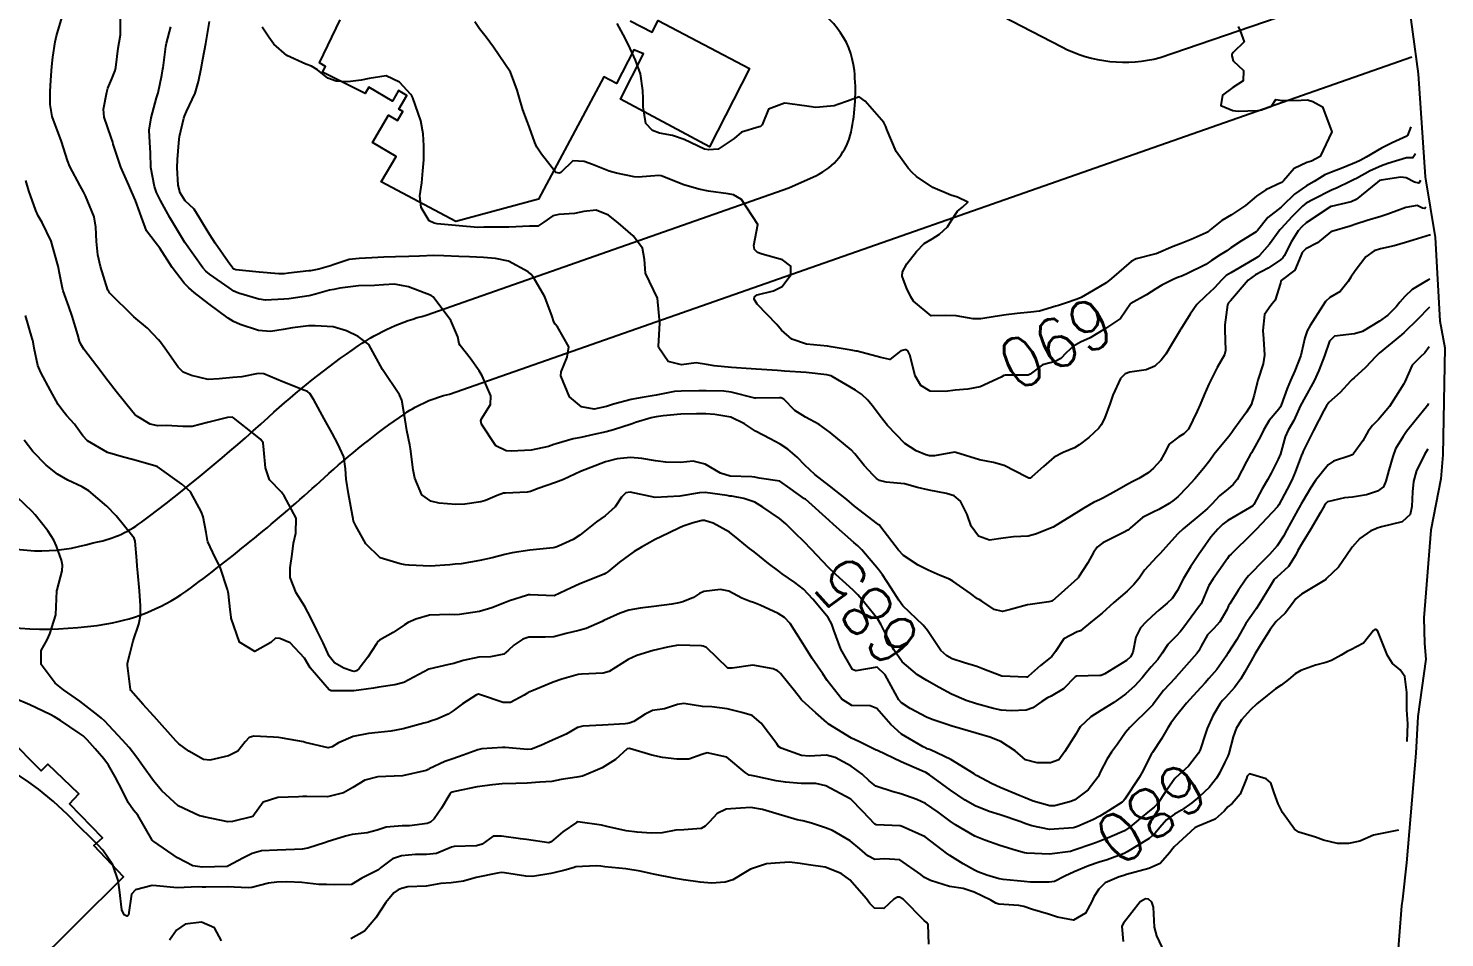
# Model space of a CAD drawing. Header units: metres. Extents: x 298520 to 308411, y 7433745 to 7450750.
# Drawn here: x 300996.3 to 301110, y 7447241.7 to 7447314.7 of the extents above; entities that cross this region are included whole.
import ezdxf
from ezdxf.enums import TextEntityAlignment as Align

# ---------------------------------------------------------------- set-up
doc = ezdxf.new("R2010")
doc.units = ezdxf.units.M
doc.header["$LTSCALE"] = 10
for name, color, linetype in [('Area', 45, 'Continuous'), ('Cotas', 45, 'Continuous'), ('Curvas de Nivel 1m', 11, 'Continuous'), ('Curvas de Nivel 5m', 15, 'Continuous'), ('Edificações', 30, 'Continuous'), ('Vias Primárias', 230, 'Continuous')]:
    doc.layers.add(name, color=color, linetype=linetype)
doc.styles.add('Style-STANDARD', font='STANDARD.shx')

msp = doc.modelspace()

# ---------------------------------------------------------------- linework, layer by layer
at = {"layer": 'Area'}
msp.add_polyline3d([(301106.97, 7447317.79, 690.65), (301107.89, 7447311.01, 690.81), (301108.45, 7447302.75, 691.87), (301109.25, 7447297.87, 694.41), (301109.61, 7447291.2, 695.76), (301110.01, 7447289.03, 695.44), (301109.86, 7447280.43, 691.73), (301109.7, 7447278.52, 692.62), (301108.91, 7447274.4, 681.72), (301108.33, 7447267.35, 688.67), (301108.39, 7447265.3, 685.78), (301108.5, 7447264.05, 685.55), (301107.85, 7447259.44, 686.54), (301107.7, 7447256.49, 680.31), (301106.94, 7447247.68, 693.59), (301106.63, 7447244.77, 681.23), (301106.54, 7447244.23, 690.25), (301106.18, 7447239.43, 678.29)], dxfattribs=at)
at = {"layer": 'Curvas de Nivel 1m', "flags": 128}
for points, elevation in [([(301108.87, 7447298.1), (301107.49, 7447297.67), (301106.86, 7447297.47), (301105.96, 7447297.21), (301104.85, 7447296.97), (301104.36, 7447296.82), (301103.68, 7447296.34), (301102.83, 7447295.22), (301102.48, 7447294.7), (301102.25, 7447294.36), (301101.62, 7447293.56), (301100.8, 7447293.08), (301100.43, 7447292.75), (301100.21, 7447292.38), (301099.2, 7447290.82), (301098.97, 7447290.4), (301098.77, 7447289.82), (301098.52, 7447288.64), (301098.45, 7447288.4), (301097.97, 7447287.17), (301097.64, 7447286.41), (301097.36, 7447285.77), (301096.89, 7447284.42), (301096.84, 7447284.28), (301096.7, 7447284.1), (301095.93, 7447283.19), (301095.46, 7447282.43), (301095.21, 7447281.9), (301094.66, 7447280.88), (301094.49, 7447280.61), (301094.39, 7447280.44), (301094.11, 7447279.91), (301093.34, 7447278.46), (301093.04, 7447278.05), (301092.62, 7447277.72), (301091.93, 7447277.16), (301091.32, 7447276.48), (301090.97, 7447276.12), (301090.6, 7447275.81), (301089.01, 7447274.51), (301088.58, 7447274.09), (301087.83, 7447273.26), (301087.17, 7447272.53), (301086.88, 7447272.22), (301086.55, 7447271.88), (301085.91, 7447271.18), (301085.47, 7447270.55), (301085.06, 7447270.02), (301084.52, 7447269.5), (301083.45, 7447268.58), (301082.5, 7447267.73), (301081.88, 7447267.21), (301081.13, 7447266.6), (301080.78, 7447266.32), (301080.49, 7447266.22), (301079.44, 7447265.67), (301078.77, 7447264.64), (301078.46, 7447264.24), (301077.56, 7447263.54), (301076.6, 7447262.66), (301076.51, 7447262.59), (301076.44, 7447262.58), (301074.44, 7447262.68), (301072.98, 7447263.24), (301072.45, 7447263.44), (301071.45, 7447263.73), (301070.46, 7447264.06), (301070.04, 7447264.31), (301069.56, 7447264.74), (301068.49, 7447266.33), (301068.13, 7447266.76), (301066.51, 7447268.31), (301066.17, 7447268.78), (301065.57, 7447269.74), (301064.86, 7447270.8), (301064.54, 7447271.23), (301063.2, 7447272.82), (301062.88, 7447273.14), (301062.57, 7447273.4), (301060.93, 7447274.85), (301060.59, 7447275.16), (301058.68, 7447276.87), (301058.61, 7447276.91), (301057.47, 7447277.74), (301056.63, 7447278.32), (301054.98, 7447278.56), (301054.63, 7447278.64), (301054.38, 7447278.67), (301052.63, 7447278.72), (301051.86, 7447278.96), (301050.64, 7447279.69), (301049.68, 7447279.94), (301048.64, 7447279.83), (301047.48, 7447279.84), (301046.64, 7447279.95), (301045.54, 7447280.14), (301044.64, 7447280.22), (301043.57, 7447280.12), (301042.64, 7447279.89), (301040.63, 7447279.09), (301039.26, 7447278.47), (301038.62, 7447278.22), (301037.23, 7447277.74), (301036.62, 7447277.5), (301036.33, 7447277.43), (301034.61, 7447277.36), (301034.43, 7447277.35), (301033.92, 7447277.17), (301033, 7447276.78), (301032.61, 7447276.66), (301031.33, 7447276.47), (301030.6, 7447276.45), (301029.28, 7447276.55), (301028.61, 7447276.71), (301027.87, 7447277.24), (301027.31, 7447278.56), (301027.19, 7447279.24), (301026.97, 7447280.93), (301026.92, 7447281.25), (301026.67, 7447282.38), (301026.54, 7447283.25), (301026.27, 7447284.83), (301026.09, 7447285.26), (301024.73, 7447287.28), (301023.62, 7447289.29), (301022.76, 7447289.94), (301021.84, 7447290.39), (301020.77, 7447290.71), (301019.31, 7447290.8), (301018.77, 7447290.79), (301017.5, 7447290.63), (301016.76, 7447290.49), (301015.72, 7447290.35), (301014.76, 7447290.42), (301013.3, 7447290.89), (301012.77, 7447291.13), (301012.34, 7447291.42), (301010.79, 7447292.57), (301009.61, 7447293.46), (301009.17, 7447293.83), (301008.81, 7447294.21), (301007.84, 7447295.48), (301006.85, 7447297.02), (301006.47, 7447297.5), (301005.77, 7447298.42), (301005.37, 7447299.51), (301005.25, 7447299.89), (301004.89, 7447300.86), (301004.61, 7447301.52), (301004.35, 7447302.08), (301003.72, 7447303.53), (301003.11, 7447305.37), (301003.07, 7447305.54), (301002.95, 7447305.9), (301002.37, 7447307.55), (301002.33, 7447308.19), (301002.58, 7447309.54), (301002.68, 7447309.86), (301003, 7447310.63), (301003.26, 7447311.29), (301003.32, 7447311.54), (301003.5, 7447313.07), (301003.58, 7447313.53), (301003.68, 7447314.16), (301003.7, 7447315.53)], 686), ([(301108.49, 7447300.32), (301108.41, 7447300.21), (301108.24, 7447300.25), (301107.81, 7447300.46), (301106.89, 7447300.3), (301105.45, 7447299.75), (301104.89, 7447299.56), (301103.79, 7447299.24), (301102.88, 7447298.94), (301102.43, 7447298.8), (301100.95, 7447298.37), (301100.9, 7447298.35), (301100.87, 7447298.33), (301099.79, 7447297.46), (301098.85, 7447296.97), (301098.58, 7447296.67), (301098.47, 7447296.4), (301097.98, 7447295.26), (301096.89, 7447294.42), (301096.86, 7447294.39), (301096.82, 7447294.22), (301096.39, 7447292.85), (301096.06, 7447292.43), (301095.54, 7447291.69), (301095.41, 7447290.43), (301095.45, 7447289.74), (301095.54, 7447288.43), (301095.44, 7447287.74), (301095.01, 7447286.44), (301094.95, 7447286.21), (301094.71, 7447285.22), (301094.46, 7447284.44), (301094.11, 7447283.86), (301093.08, 7447282.46), (301092.91, 7447282.23), (301092.67, 7447281.92), (301092.02, 7447281.12), (301091.51, 7447280.48), (301091.15, 7447279.99), (301090.64, 7447279.34), (301089.94, 7447278.5), (301089.32, 7447277.81), (301088.61, 7447277.1), (301088.3, 7447276.83), (301087.88, 7447276.53), (301087.07, 7447276.06), (301086.6, 7447275.85), (301085.74, 7447275.4), (301084.77, 7447274.56), (301084.68, 7447274.46), (301084.58, 7447274.39), (301084.22, 7447274.21), (301082.57, 7447273.38), (301082.12, 7447273.04), (301081.81, 7447272.6), (301081.37, 7447271.78), (301080.62, 7447270.61), (301080.58, 7447270.56), (301080.53, 7447270.5), (301079.22, 7447269.33), (301078.51, 7447268.71), (301078.47, 7447268.69), (301078.24, 7447268.64), (301076.73, 7447268.43), (301076.51, 7447268.39), (301075.16, 7447268.02), (301074.5, 7447267.87), (301073.84, 7447268.03), (301072.85, 7447268.7), (301072.63, 7447268.83), (301072.51, 7447268.89), (301071.93, 7447269.3), (301070.53, 7447270.31), (301070.25, 7447270.45), (301069.51, 7447270.74), (301068.54, 7447271.17), (301067.73, 7447271.58), (301066.56, 7447272.36), (301066.16, 7447272.78), (301064.75, 7447274.63), (301064.62, 7447274.8), (301064.58, 7447274.83), (301064.48, 7447274.91), (301062.61, 7447276.33), (301062, 7447276.84), (301060.62, 7447277.96), (301059.45, 7447278.86), (301058.64, 7447279.6), (301058.02, 7447280.25), (301057.26, 7447280.89), (301056.66, 7447281.29), (301055.85, 7447281.73), (301054.67, 7447282.34), (301053.78, 7447282.93), (301052.69, 7447283.45), (301051.41, 7447283.68), (301050.69, 7447283.72), (301049.94, 7447283.73), (301048.69, 7447283.69), (301047.26, 7447283.58), (301046.69, 7447283.5), (301046.3, 7447283.41), (301045.04, 7447283.04), (301044.78, 7447282.94), (301044.68, 7447282.91), (301043.28, 7447282.44), (301042.67, 7447282.29), (301041.69, 7447282.06), (301040.66, 7447281.84), (301040.04, 7447281.71), (301038.66, 7447281.33), (301038.49, 7447281.28), (301038.04, 7447281.12), (301036.65, 7447280.82), (301035.06, 7447280.74), (301034.65, 7447280.77), (301033.83, 7447281.17), (301032.68, 7447282.89), (301032.62, 7447283.18), (301032.68, 7447283.34), (301033.39, 7447284.48), (301033.42, 7447285.17), (301032.73, 7447286.78), (301032.48, 7447287.18), (301031.75, 7447288.2), (301030.96, 7447289.21), (301030.89, 7447289.35), (301030.76, 7447289.91), (301030.22, 7447291.22), (301028.8, 7447293.12), (301028.64, 7447293.23), (301026.81, 7447293.91), (301025.68, 7447294.14), (301024.81, 7447294.08), (301024.08, 7447294.02), (301022.81, 7447294), (301021.31, 7447293.82), (301020.81, 7447293.72), (301020.48, 7447293.66), (301019.34, 7447293.34), (301018.93, 7447293.22), (301018.8, 7447293.2), (301017.19, 7447292.97), (301016.8, 7447292.93), (301015.34, 7447292.85), (301014.8, 7447292.92), (301013.15, 7447293.42), (301012.8, 7447293.57), (301012.4, 7447293.83), (301010.82, 7447294.95), (301010.55, 7447295.17), (301010.31, 7447295.45), (301008.85, 7447297.47), (301007.64, 7447299.48), (301006.89, 7447300.86), (301006.68, 7447301.28), (301006.59, 7447301.49), (301006.42, 7447301.98), (301006.13, 7447303.5), (301006.1, 7447304.67), (301006.04, 7447305.5), (301005.98, 7447306.49), (301006.14, 7447307.5), (301006.59, 7447309.1), (301006.7, 7447309.49), (301007.01, 7447310.9), (301007.09, 7447311.41), (301007.11, 7447311.49), (301007.33, 7447313.2), (301007.39, 7447313.49), (301007.73, 7447314.8)], 687), ([(301108.08, 7447302.46), (301107.93, 7447302.24), (301107.58, 7447302.32), (301106.92, 7447302.68), (301106.5, 7447302.72), (301104.92, 7447302.49), (301104.79, 7447302.45), (301104.61, 7447302.32), (301102.9, 7447300.94), (301102.51, 7447300.74), (301100.89, 7447300.38), (301100.87, 7447300.37), (301098.88, 7447299.05), (301098.53, 7447298.75), (301098.24, 7447298.41), (301097.7, 7447297.57), (301097.11, 7447296.42), (301097.01, 7447296.25), (301096.84, 7447296.09), (301095.83, 7447295.43), (301094.83, 7447294.89), (301094.22, 7447294.45), (301092.81, 7447292.8), (301092.65, 7447292.63), (301092.57, 7447292.47), (301092.37, 7447290.88), (301092.36, 7447290.47), (301092.41, 7447288.82), (301092.33, 7447288.47), (301091.75, 7447287.46), (301091.25, 7447286.48), (301091.08, 7447286.12), (301090.71, 7447285.26), (301090.38, 7447284.49), (301090.13, 7447283.94), (301089.45, 7447282.51), (301089.07, 7447282.12), (301088.67, 7447281.87), (301087.89, 7447281.3), (301087.5, 7447280.53), (301087.19, 7447279.99), (301086.64, 7447279.38), (301086.19, 7447278.99), (301085.45, 7447278.55), (301084.92, 7447278.27), (301084.63, 7447278.11), (301083.64, 7447277.55), (301082.61, 7447277), (301082.34, 7447276.86), (301081.81, 7447276.6), (301081.04, 7447276.17), (301080.6, 7447275.89), (301078.58, 7447274.64), (301077.16, 7447274.07), (301076.58, 7447273.92), (301075.39, 7447273.86), (301074.57, 7447273.76), (301073.47, 7447273.59), (301072.57, 7447273.9), (301071.99, 7447274.72), (301071.68, 7447275.64), (301071.14, 7447276.72), (301070.62, 7447277.14), (301070.01, 7447277.34), (301068.62, 7447277.6), (301067.67, 7447277.81), (301066.63, 7447278.11), (301065.17, 7447278.25), (301064.63, 7447278.38), (301064.38, 7447278.55), (301064.12, 7447278.81), (301063.41, 7447279.59), (301062.65, 7447280.52), (301062.35, 7447280.83), (301060.67, 7447282.23), (301059.79, 7447282.86), (301058.69, 7447283.47), (301057.82, 7447284.01), (301056.94, 7447284.9), (301056.8, 7447284.99), (301056.7, 7447285.01), (301056.59, 7447285.01), (301054.7, 7447284.99), (301054.62, 7447285), (301052.71, 7447285.46), (301052.12, 7447285.54), (301050.71, 7447285.58), (301050.12, 7447285.57), (301048.71, 7447285.56), (301048.18, 7447285.52), (301046.71, 7447285.23), (301046.53, 7447285.2), (301045.57, 7447285.03), (301044.83, 7447284.91), (301044.7, 7447284.89), (301043.26, 7447284.5), (301042.7, 7447284.32), (301041.72, 7447284.1), (301040.7, 7447284.3), (301039.73, 7447285.1), (301039.05, 7447286.79), (301039.07, 7447287.11), (301039.56, 7447288.29), (301039.69, 7447289.1), (301038.77, 7447290.71), (301038.59, 7447290.93), (301038.47, 7447291.11), (301038.36, 7447291.54), (301037.76, 7447293.12), (301036.82, 7447294.72), (301036.64, 7447294.95), (301036.41, 7447295.14), (301034.84, 7447295.98), (301033.81, 7447296.2), (301032.84, 7447296.29), (301031.71, 7447296.33), (301030.84, 7447296.36), (301029.65, 7447296.41), (301028.84, 7447296.43), (301027.7, 7447296.38), (301026.84, 7447296.35), (301025.77, 7447296.34), (301024.84, 7447296.3), (301023.87, 7447296.25), (301022.84, 7447296.21), (301022.04, 7447296.11), (301020.83, 7447295.71), (301020.55, 7447295.61), (301019.6, 7447295.34), (301018.95, 7447295.22), (301018.82, 7447295.2), (301017.18, 7447295.01), (301016.82, 7447294.97), (301016.41, 7447294.97), (301014.82, 7447295.1), (301012.94, 7447295.3), (301012.82, 7447295.34), (301012.72, 7447295.42), (301012.32, 7447295.93), (301011.29, 7447297.44), (301010.86, 7447298.11), (301010.34, 7447298.92), (301010.04, 7447299.45), (301009.59, 7447300.17), (301008.89, 7447300.82), (301008.47, 7447301.47), (301008.31, 7447302.07), (301008.23, 7447303.48), (301008.27, 7447304.14), (301008.36, 7447305.48), (301008.42, 7447306), (301008.77, 7447307.47), (301008.82, 7447307.63), (301008.98, 7447307.99), (301009.68, 7447309.46), (301009.95, 7447310.41), (301010.16, 7447311.45), (301010.29, 7447312.19), (301010.53, 7447313.45), (301010.83, 7447315.21)], 688), ([(301107.68, 7447304.61), (301107.45, 7447304.27), (301106.95, 7447304.28), (301105.44, 7447303.81), (301104.93, 7447303.64), (301104.02, 7447303.24), (301102.92, 7447302.62), (301102.74, 7447302.53), (301102.37, 7447302.36), (301101.39, 7447301.88), (301100.91, 7447301.67), (301099.44, 7447300.93), (301098.9, 7447300.63), (301098.75, 7447300.54), (301098.6, 7447300.4), (301097.75, 7447299.54), (301096.87, 7447298.6), (301096.78, 7447298.51), (301096.71, 7447298.42), (301095.94, 7447297.35), (301095.13, 7447296.44), (301094.97, 7447296.31), (301094.84, 7447296.23), (301094.27, 7447295.88), (301092.83, 7447295.06), (301092.47, 7447294.83), (301092.11, 7447294.48), (301091.49, 7447293.81), (301090.81, 7447293.17), (301090.1, 7447292.5), (301089.57, 7447291.73), (301088.82, 7447290.52), (301088.77, 7447290.44), (301088.05, 7447289.24), (301087.61, 7447288.53), (301087.25, 7447288.03), (301086.74, 7447287.56), (301086.03, 7447287.25), (301084.73, 7447287.07), (301084.35, 7447286.95), (301083.99, 7447286.57), (301083.37, 7447285.24), (301083.16, 7447284.58), (301082.69, 7447283.36), (301082.42, 7447282.85), (301082.24, 7447282.59), (301081.45, 7447281.83), (301080.66, 7447281.23), (301080.28, 7447281), (301079.39, 7447280.63), (301078.65, 7447280.25), (301077.79, 7447279.5), (301076.85, 7447278.66), (301076.73, 7447278.56), (301076.63, 7447278.56), (301076.42, 7447278.66), (301074.64, 7447279.57), (301073.78, 7447279.82), (301072.65, 7447280.04), (301070.75, 7447280.63), (301070.65, 7447280.64), (301069.04, 7447280.36), (301068.65, 7447280.37), (301068.35, 7447280.45), (301067.58, 7447280.77), (301066.66, 7447281.35), (301065.26, 7447282.79), (301064.69, 7447283.54), (301064.16, 7447284.27), (301063.7, 7447284.82), (301063.19, 7447285.31), (301062.71, 7447285.63), (301060.84, 7447286.73), (301060.72, 7447286.79), (301060.4, 7447286.85), (301058.73, 7447287.04), (301056.99, 7447287.15), (301056.74, 7447287.18), (301056.44, 7447287.2), (301054.74, 7447287.31), (301054.32, 7447287.34), (301052.74, 7447287.44), (301051.35, 7447287.57), (301050.74, 7447287.69), (301049.91, 7447287.81), (301048.74, 7447287.67), (301047.67, 7447287.93), (301046.9, 7447289.02), (301046.89, 7447289.16), (301046.99, 7447291.02), (301046.8, 7447293.02), (301045.83, 7447295.03), (301045.75, 7447296.12), (301045.59, 7447297.03), (301044.86, 7447298.01), (301043.66, 7447299.05), (301042.88, 7447299.67), (301041.89, 7447300.08), (301040.88, 7447299.96), (301040.15, 7447299.82), (301038.88, 7447299.74), (301038.39, 7447299.61), (301037.68, 7447299.12), (301037.2, 7447298.79), (301036.87, 7447298.78), (301036.54, 7447298.8), (301034.87, 7447298.72), (301033.33, 7447298.71), (301032.87, 7447298.7), (301032.37, 7447298.69), (301030.87, 7447298.82), (301029.12, 7447298.98), (301028.87, 7447299.02), (301028.47, 7447299.23), (301027.83, 7447300.29), (301027.73, 7447301.24), (301027.87, 7447302.28), (301027.96, 7447303.24), (301028.05, 7447304.12), (301028.05, 7447305.24), (301027.99, 7447306.2), (301027.8, 7447307.24), (301027.15, 7447309.09), (301027.07, 7447309.25), (301026.99, 7447309.37), (301026.09, 7447310.35), (301025.01, 7447310.86), (301023.65, 7447310.65), (301023, 7447310.51), (301021.95, 7447310.37), (301021, 7447310.42), (301020.34, 7447310.66), (301019.5, 7447311.34), (301019.02, 7447311.64), (301018.57, 7447311.8), (301017.03, 7447312.48), (301015.99, 7447313.39), (301015.61, 7447313.95), (301015.06, 7447314.76)], 689), ([(301093.42, 7447314.82), (301093.59, 7447314.46), (301093.91, 7447313.6), (301093.04, 7447312.73), (301092.93, 7447312.57), (301092.91, 7447312.47), (301093.03, 7447312.06), (301093.85, 7447311.29), (301093.82, 7447310.46), (301093.01, 7447309.91), (301092.18, 7447309.3), (301092.05, 7447308.48), (301092.99, 7447308.08), (301093.42, 7447308.03), (301094.99, 7447308.07), (301095.31, 7447308.12), (301096.1, 7447308.43), (301096.46, 7447308.97), (301097, 7447308.88), (301098.49, 7447308.91), (301099, 7447308.92), (301099.42, 7447308.81), (301100.21, 7447308.38), (301100.96, 7447306.37), (301100.01, 7447304.38), (301099.31, 7447304.02), (301098.94, 7447303.9), (301097.92, 7447303.42), (301097.07, 7447302.42), (301096.99, 7447302.34), (301096.91, 7447302.29), (301095.64, 7447301.7), (301094.9, 7447301.19), (301094.01, 7447300.45), (301092.89, 7447299.7), (301092.12, 7447299.24), (301091.19, 7447298.49), (301091.01, 7447298.35), (301090.87, 7447298.27), (301089.65, 7447297.72), (301088.86, 7447297.41), (301088.22, 7447297.16), (301086.84, 7447296.58), (301086.82, 7447296.57), (301086.7, 7447296.54), (301085.23, 7447296.17), (301084.84, 7447295.96), (301083.25, 7447294.58), (301082.82, 7447294.25), (301081.79, 7447293.62), (301080.81, 7447293.07), (301080.49, 7447292.93), (301079.56, 7447292.62), (301078.99, 7447292.43), (301078.8, 7447292.37), (301077.47, 7447291.98), (301076.79, 7447291.88), (301075.68, 7447291.78), (301074.79, 7447291.67), (301073.93, 7447291.54), (301072.78, 7447291.35), (301072.15, 7447291.35), (301070.79, 7447291.59), (301069.91, 7447291.61), (301068.79, 7447291.59), (301067.35, 7447292.77), (301067.15, 7447293.12), (301066.81, 7447293.85), (301066.45, 7447294.78), (301066.47, 7447295.14), (301066.83, 7447295.76), (301067.59, 7447296.77), (301068.23, 7447297.39), (301068.86, 7447297.78), (301069.46, 7447298.14), (301070.08, 7447298.74), (301070.39, 7447299.22), (301070.89, 7447300), (301071.29, 7447300.33), (301071.72, 7447300.72), (301070.9, 7447301.12), (301070.35, 7447301.28), (301068.91, 7447301.9), (301067.61, 7447302.77), (301067.26, 7447303.11), (301066.93, 7447303.46), (301065.97, 7447304.79), (301065.21, 7447306.55), (301065.13, 7447306.8), (301064.97, 7447307.1), (301063.49, 7447308.82), (301063, 7447309.16), (301062.07, 7447308.83), (301061.28, 7447308.55), (301060.99, 7447308.46), (301059.52, 7447308.33), (301058.99, 7447308.39), (301057.24, 7447308.65), (301056.99, 7447308.66), (301055.71, 7447308.19), (301055.2, 7447306.92), (301055.08, 7447306.8), (301054.96, 7447306.77), (301053.55, 7447306.34), (301052.95, 7447305.82), (301051.68, 7447304.96), (301050.94, 7447304.92), (301050.57, 7447304.97), (301048.95, 7447305.76), (301048.01, 7447306.06), (301046.96, 7447306.27), (301046.4, 7447306.46), (301045.86, 7447307.03), (301045.65, 7447308.36), (301045.65, 7447309.03), (301045.63, 7447309.67), (301045.44, 7447311.03), (301045.03, 7447312.12), (301044.6, 7447313.04), (301044.21, 7447313.89), (301043.57, 7447315.05)], 691), ([(301108.79, 7447292.28), (301107.81, 7447291.27), (301106.81, 7447290.3), (301106.79, 7447290.28), (301106.77, 7447290.27), (301106.55, 7447290.08), (301104.76, 7447288.59), (301104.47, 7447288.33), (301103.64, 7447287.44), (301102.73, 7447286.61), (301102.59, 7447286.49), (301102.45, 7447286.35), (301101.62, 7447285.45), (301100.71, 7447284.64), (301100.52, 7447284.37), (301100.32, 7447284), (301099.48, 7447282.39), (301099.21, 7447281.85), (301098.66, 7447280.73), (301098.56, 7447280.49), (301098.52, 7447280.4), (301098, 7447279.05), (301097.73, 7447278.41), (301097.36, 7447277.67), (301096.7, 7447276.42), (301096.6, 7447276.27), (301094.87, 7447274.44), (301094.58, 7447274.14), (301092.87, 7447272.47), (301092.71, 7447272.32), (301092.56, 7447272.11), (301091.89, 7447271.13), (301091.41, 7447270.48), (301091.08, 7447269.94), (301090.51, 7447268.62), (301090.45, 7447268.49), (301090.33, 7447268.31), (301088.98, 7447266.51), (301088.78, 7447266.23), (301088.48, 7447265.91), (301087.79, 7447265.21), (301087.33, 7447264.53), (301086.97, 7447264.02), (301086.45, 7447263.43), (301086.04, 7447262.95), (301085.71, 7447262.55), (301085.11, 7447261.87), (301084.42, 7447261.26), (301084.02, 7447260.97), (301083.45, 7447260.57), (301082.41, 7447259.91), (301081.59, 7447259.41), (301080.75, 7447258.61), (301080.61, 7447258.39), (301080.39, 7447258.03), (301079.52, 7447256.62), (301079.04, 7447255.96), (301078.36, 7447255.71), (301077.28, 7447255.73), (301076.36, 7447255.97), (301075.52, 7447256.67), (301074.38, 7447257.44), (301073.48, 7447257.79), (301072.39, 7447258.09), (301070.46, 7447258.66), (301070.39, 7447258.68), (301070.35, 7447258.69), (301070.23, 7447258.73), (301068.85, 7447259.2), (301068.4, 7447259.39), (301067.09, 7447260.09), (301066.41, 7447260.53), (301066.19, 7447260.78), (301065.89, 7447261.32), (301065.08, 7447262.79), (301064.45, 7447263.4), (301062.72, 7447263.1), (301062.45, 7447263.2), (301061.52, 7447264.84), (301060.97, 7447266.37), (301060.81, 7447266.85), (301060.5, 7447267.37), (301059.28, 7447268.86), (301058.52, 7447269.65), (301057.84, 7447270.19), (301056.82, 7447270.9), (301056.54, 7447271.11), (301055.73, 7447271.72), (301054.56, 7447272.64), (301054.19, 7447272.93), (301053.29, 7447273.66), (301052.58, 7447274.22), (301051.27, 7447274.96), (301050.59, 7447275.18), (301050.38, 7447275.18), (301049.67, 7447274.98), (301048.86, 7447274.7), (301048.58, 7447274.58), (301047.75, 7447274.17), (301046.57, 7447273.61), (301046.18, 7447273.41), (301045.51, 7447273.03), (301044.93, 7447272.67), (301044.55, 7447272.42), (301043.76, 7447271.83), (301042.82, 7447271.06), (301042.65, 7447270.94), (301042.53, 7447270.87), (301042.18, 7447270.72), (301040.52, 7447270.05), (301039.87, 7447269.75), (301038.51, 7447269.11), (301036.58, 7447269.21), (301036.51, 7447269.2), (301036.46, 7447269.19), (301036.29, 7447269.14), (301034.93, 7447268.73), (301034.51, 7447268.57), (301033.51, 7447268.16), (301032.5, 7447267.87), (301030.91, 7447267.61), (301030.5, 7447267.59), (301030.1, 7447267.61), (301028.5, 7447267.56), (301027.41, 7447267.25), (301026.78, 7447266.97), (301026.49, 7447266.79), (301025.57, 7447266.17), (301024.47, 7447265.57), (301024.32, 7447265.42), (301024.23, 7447265.28), (301023.54, 7447264.2), (301022.84, 7447263.3), (301022.63, 7447263.11), (301022.44, 7447263.06), (301022.23, 7447263.09), (301021.63, 7447263.31), (301020.88, 7447263.75), (301020.45, 7447264.29), (301019.95, 7447265.34), (301019.44, 7447266.37), (301018.98, 7447267.35), (301018.5, 7447268.26), (301017.8, 7447269.36), (301017.32, 7447270.58), (301017.3, 7447271.36), (301017.46, 7447272.46), (301017.57, 7447273.36), (301017.77, 7447274.16), (301017.78, 7447275.36), (301016.82, 7447277.16), (301016.67, 7447277.37), (301016.61, 7447277.43), (301015.66, 7447278.42), (301015.32, 7447279.39), (301015.19, 7447280.85), (301015.13, 7447281.39), (301014.95, 7447281.68), (301014.67, 7447281.9), (301012.77, 7447283.42), (301012.68, 7447283.45), (301012.27, 7447283.43), (301010.68, 7447283.04), (301009.43, 7447282.71), (301008.68, 7447282.7), (301007.38, 7447282.78), (301006.68, 7447282.77), (301006.06, 7447282.89), (301005.05, 7447283.51), (301004.85, 7447283.68), (301004.69, 7447283.85), (301003.33, 7447285.53), (301002.71, 7447286.34), (301001.8, 7447287.55), (301000.75, 7447288.93), (301000.5, 7447289.32), (301000.4, 7447289.57), (301000.26, 7447290.06), (300999.81, 7447291.57), (300999.55, 7447292.34), (300999.09, 7447293.59), (300999.03, 7447293.81), (300998.82, 7447294.88), (300998.67, 7447295.59), (300998.64, 7447295.78), (300998.12, 7447297.6), (300997.39, 7447299.09), (300997.08, 7447299.61), (300996.88, 7447300.06), (300996.32, 7447301.62), (300996.08, 7447302.45)], 684), ([(301108.76, 7447289.1), (301108.42, 7447288.62), (301108.03, 7447288.29), (301107.41, 7447287.63), (301106.8, 7447286.3), (301106.78, 7447286.24), (301106.72, 7447286.13), (301105.58, 7447284.32), (301104.69, 7447283.28), (301104.22, 7447282.8), (301103.88, 7447282.34), (301103.44, 7447281.57), (301102.66, 7447280.5), (301102.57, 7447280.43), (301102.39, 7447280.35), (301101.08, 7447279.93), (301100.65, 7447279.64), (301099.64, 7447278.38), (301099.24, 7447277.77), (301098.61, 7447276.73), (301098.49, 7447276.51), (301098.43, 7447276.4), (301098.23, 7447276.03), (301097.35, 7447274.41), (301097.07, 7447273.92), (301096.57, 7447273.14), (301095.94, 7447272.43), (301095.24, 7447271.75), (301094.54, 7447271.03), (301094.26, 7447270.73), (301094.04, 7447270.45), (301093.44, 7447269.55), (301092.75, 7447268.47), (301092.66, 7447268.32), (301092.51, 7447268), (301091.95, 7447267.03), (301091.44, 7447266.48), (301090.98, 7447265.99), (301090.47, 7447265.09), (301090.26, 7447264.7), (301090.12, 7447264.5), (301088.44, 7447262.62), (301088.4, 7447262.56), (301088.36, 7447262.52), (301087.44, 7447261.52), (301086.68, 7447260.54), (301086.57, 7447260.38), (301086.41, 7447260.22), (301084.73, 7447258.56), (301084.39, 7447258.15), (301083.74, 7447257.22), (301083.26, 7447256.58), (301082.92, 7447256.03), (301082.35, 7447254.96), (301082.24, 7447254.7), (301082.19, 7447254.59), (301081.38, 7447253.55), (301080.32, 7447252.75), (301079.98, 7447252.62), (301078.68, 7447252.27), (301078.32, 7447252.27), (301076.98, 7447252.65), (301076.33, 7447252.9), (301075.93, 7447253.06), (301074.33, 7447253.73), (301073.67, 7447254.02), (301072.41, 7447254.71), (301072.34, 7447254.75), (301072.23, 7447254.83), (301070.36, 7447255.99), (301068.73, 7447256.75), (301068.47, 7447256.85), (301068.37, 7447256.89), (301068.14, 7447257), (301066.39, 7447258.02), (301065.55, 7447258.79), (301064.41, 7447260.09), (301063.88, 7447260.28), (301062.41, 7447260.33), (301061.61, 7447260.84), (301060.44, 7447262.33), (301060.07, 7447262.85), (301059.22, 7447264.1), (301058.73, 7447264.87), (301058.47, 7447265.3), (301057.46, 7447266.89), (301056.99, 7447267.39), (301056.5, 7447267.69), (301055.06, 7447268.36), (301054.51, 7447268.58), (301054.25, 7447268.66), (301053.58, 7447268.93), (301052.89, 7447269.32), (301052.52, 7447269.5), (301051.86, 7447269.62), (301050.52, 7447269.47), (301050.18, 7447269.31), (301049.69, 7447268.98), (301048.84, 7447268.65), (301048.51, 7447268.56), (301047.95, 7447268.44), (301046.51, 7447268.26), (301045.4, 7447268.14), (301044.5, 7447267.98), (301043.8, 7447267.74), (301042.49, 7447267.13), (301042.36, 7447267.06), (301041.07, 7447266.5), (301040.48, 7447266.35), (301039.48, 7447266.1), (301038.47, 7447265.84), (301037.79, 7447265.8), (301036.47, 7447265.8), (301035.99, 7447265.63), (301035.28, 7447265.15), (301034.85, 7447264.77), (301034.46, 7447264.44), (301033.4, 7447264.22), (301032.45, 7447264.2), (301031.19, 7447263.94), (301030.45, 7447263.7), (301030.05, 7447263.61), (301028.44, 7447263.23), (301026.43, 7447262.16), (301025.72, 7447261.97), (301024.43, 7447261.8), (301024.01, 7447261.7), (301022.42, 7447261.5), (301020.6, 7447261.5), (301020.43, 7447261.57), (301018.92, 7447263.35), (301018.45, 7447264.11), (301017.3, 7447265.36), (301016.47, 7447265.69), (301016.12, 7447265.72), (301015.77, 7447265.38), (301014.46, 7447264.65), (301013.23, 7447265.41), (301012.57, 7447267.34), (301012.56, 7447267.42), (301012.5, 7447268.02), (301012.36, 7447269.27), (301012.34, 7447269.42), (301012.29, 7447269.64), (301011.69, 7447271.43), (301011.3, 7447272.19), (301010.69, 7447273.45), (301010.67, 7447273.55), (301010.57, 7447274.21), (301010.33, 7447275.45), (301010.2, 7447275.84), (301009.31, 7447277.46), (301008.62, 7447278.09), (301006.63, 7447279.49), (301004.64, 7447280.06), (301003.93, 7447280.24), (301002.65, 7447280.63), (301001.05, 7447281.56), (301000.67, 7447281.96), (300999.99, 7447282.89), (300999.39, 7447283.58), (300999.06, 7447283.96), (300998.69, 7447284.49), (300998.06, 7447285.6), (300997.28, 7447287.04), (300997.05, 7447287.61), (300996.75, 7447289.01), (300996.67, 7447289.52), (300996.64, 7447289.61), (300996.6, 7447289.77), (300996.05, 7447291.62)], 683), ([(301108.7, 7447284.57), (301108.61, 7447284.37), (301108.55, 7447284.28), (301107.71, 7447283.27), (301106.95, 7447282.3), (301106.84, 7447282.14), (301106.68, 7447281.9), (301106.06, 7447280.91), (301105.84, 7447280.31), (301105.52, 7447279.2), (301105.29, 7447278.32), (301105.09, 7447277.86), (301104.62, 7447277.51), (301103.73, 7447277.23), (301102.61, 7447277.05), (301101.98, 7447276.99), (301100.61, 7447276.66), (301100.46, 7447276.52), (301100.37, 7447276.37), (301100.04, 7447275.82), (301099.22, 7447274.39), (301098.57, 7447273.35), (301098.22, 7447272.75), (301098.05, 7447272.41), (301097.48, 7447271.48), (301096.54, 7447270.63), (301096.42, 7447270.54), (301096.33, 7447270.42), (301096.01, 7447269.91), (301095.12, 7447268.44), (301094.88, 7447268.07), (301094.5, 7447267.54), (301094.05, 7447266.9), (301093.8, 7447266.46), (301093.32, 7447265.62), (301092.57, 7447264.47), (301092.53, 7447264.4), (301092.46, 7447264.29), (301091.71, 7447263.22), (301091.08, 7447262.48), (301090.77, 7447262.15), (301090.43, 7447261.77), (301089.82, 7447261.1), (301089.28, 7447260.51), (301088.4, 7447259.4), (301088.03, 7447258.89), (301087.78, 7447258.53), (301087.28, 7447257.64), (301086.55, 7447256.54), (301086.48, 7447256.43), (301086.37, 7447256.25), (301085.79, 7447255.11), (301085.48, 7447254.55), (301084.33, 7447252.8), (301084.22, 7447252.67), (301084.11, 7447252.57), (301083.03, 7447251.86), (301082.31, 7447251.43), (301081.76, 7447251.14), (301080.54, 7447250.61), (301080.36, 7447250.54), (301080.29, 7447250.52), (301080.18, 7447250.5), (301078.29, 7447250.37), (301076.87, 7447250.65), (301076.3, 7447250.86), (301075.99, 7447250.98), (301074.31, 7447251.54), (301073.44, 7447251.82), (301072.32, 7447252.26), (301071.5, 7447252.72), (301070.33, 7447253.52), (301069.63, 7447254.04), (301068.65, 7447254.76), (301068.35, 7447254.93), (301068.04, 7447255.07), (301066.36, 7447255.79), (301064.47, 7447256.7), (301064.37, 7447256.74), (301064.26, 7447256.8), (301062.98, 7447257.42), (301062.38, 7447257.71), (301060.52, 7447258.85), (301060.39, 7447258.95), (301059.53, 7447259.73), (301058.41, 7447260.71), (301058.34, 7447260.8), (301058.29, 7447260.87), (301057.8, 7447261.5), (301056.68, 7447262.9), (301056.56, 7447263.01), (301056.44, 7447263.09), (301056.08, 7447263.27), (301054.45, 7447263.56), (301052.81, 7447263.31), (301052.45, 7447263.32), (301050.74, 7447264.97), (301050.46, 7447265.09), (301050.34, 7447265.1), (301048.47, 7447265.15), (301048.32, 7447265.13), (301047.6, 7447265), (301046.46, 7447264.74), (301045.15, 7447264.34), (301044.45, 7447264.02), (301042.92, 7447263.06), (301042.44, 7447262.91), (301040.7, 7447262.83), (301040.44, 7447262.8), (301039.12, 7447262.42), (301038.43, 7447262.18), (301036.82, 7447261.52), (301036.42, 7447261.35), (301036.3, 7447261.27), (301036.09, 7447261.14), (301035.01, 7447260.56), (301034.41, 7447260.56), (301032.6, 7447261.18), (301032.42, 7447261.22), (301032.27, 7447261.18), (301031.15, 7447260.46), (301030.4, 7447259.89), (301030, 7447259.62), (301029.09, 7447259.22), (301028.57, 7447259.05), (301028.39, 7447258.99), (301028.05, 7447258.9), (301026.38, 7447258.45), (301025.38, 7447258.27), (301024.38, 7447258.14), (301023.6, 7447258.07), (301022.38, 7447257.84), (301021.2, 7447257.32), (301020.68, 7447257.01), (301020.37, 7447256.92), (301018.52, 7447257.35), (301018.37, 7447257.39), (301016.7, 7447257.7), (301016.38, 7447257.76), (301015.98, 7447257.78), (301014.38, 7447257.85), (301014.03, 7447257.75), (301013.7, 7447257.41), (301013.11, 7447256.66), (301012.36, 7447256.27), (301010.85, 7447255.93), (301010.36, 7447255.98), (301009.18, 7447256.65), (301008.37, 7447257.25), (301008.13, 7447257.47), (301006.39, 7447259.44), (301006.37, 7447259.46), (301006.35, 7447259.49), (301005.52, 7447260.39), (301004.53, 7447261.52), (301004.5, 7447261.59), (301004.43, 7447262.02), (301004.25, 7447263.52), (301004.26, 7447263.71), (301004.45, 7447264.54), (301004.71, 7447265.52), (301005.15, 7447266.85), (301005.28, 7447267.51), (301005.3, 7447268.31), (301005.22, 7447269.51), (301005.07, 7447270.98), (301005.02, 7447271.51), (301005, 7447271.97), (301004.87, 7447273.52), (301004.79, 7447273.74), (301004.57, 7447274.03), (301003.34, 7447275.53), (301002.59, 7447276.32), (301001.14, 7447277.55), (301000.62, 7447277.86), (300999.45, 7447278.41), (300998.63, 7447278.88), (300997.71, 7447279.6), (300996.65, 7447280.71), (300995.95, 7447281.62)], 682), ([(301108.66, 7447280.9), (301108.43, 7447280.51), (301108.3, 7447280.28), (301107.75, 7447279.18), (301107.5, 7447278.29), (301107.44, 7447277.47), (301107.38, 7447276.29), (301107.24, 7447275.65), (301106.59, 7447275.07), (301104.93, 7447274.67), (301104.59, 7447274.54), (301104.43, 7447274.48), (301104.08, 7447274.34), (301103.21, 7447273.71), (301102.57, 7447273.02), (301102.12, 7447272.35), (301101.48, 7447271.43), (301100.53, 7447270.5), (301100.47, 7447270.43), (301100.39, 7447270.37), (301098.52, 7447269.26), (301098.06, 7447268.87), (301097.7, 7447268.41), (301097.2, 7447267.72), (301096.49, 7447267.06), (301096.2, 7447266.71), (301096.01, 7447266.43), (301095.22, 7447265.19), (301094.78, 7447264.45), (301094.46, 7447263.9), (301093.94, 7447262.96), (301093.65, 7447262.46), (301093.14, 7447261.76), (301092.42, 7447260.97), (301092.18, 7447260.71), (301091.99, 7447260.47), (301091.39, 7447259.49), (301090.94, 7447258.48), (301090.8, 7447258.07), (301090.38, 7447256.77), (301090.25, 7447256.49), (301089.43, 7447255.44), (301088.39, 7447254.52), (301088.34, 7447254.47), (301087.55, 7447253.31), (301087.02, 7447252.53), (301086.68, 7447252.17), (301086.31, 7447251.86), (301085.58, 7447251.27), (301084.73, 7447250.56), (301084.29, 7447250.27), (301083.12, 7447249.74), (301082.28, 7447249.41), (301081.69, 7447249.18), (301080.27, 7447248.7), (301079.97, 7447248.61), (301078.27, 7447248.39), (301076.47, 7447248.46), (301076.27, 7447248.49), (301075.61, 7447248.67), (301074.28, 7447249.09), (301073.08, 7447249.5), (301072.29, 7447249.84), (301070.74, 7447250.73), (301070.31, 7447251.03), (301069.34, 7447251.77), (301068.32, 7447252.44), (301067.62, 7447252.77), (301066.33, 7447253.23), (301065.72, 7447253.39), (301064.33, 7447253.85), (301063.79, 7447254.27), (301063.23, 7447254.82), (301062.35, 7447255.45), (301061.07, 7447256.14), (301060.37, 7447256.32), (301058.97, 7447256.26), (301058.36, 7447256.31), (301056.74, 7447256.89), (301056.52, 7447257.04), (301056.38, 7447257.23), (301055.12, 7447258.91), (301054.4, 7447259.52), (301053.57, 7447259.77), (301052.41, 7447260.06), (301051.18, 7447260.2), (301050.41, 7447260.23), (301048.93, 7447260.47), (301048.41, 7447260.41), (301047.37, 7447260.05), (301046.41, 7447259.91), (301045.81, 7447259.62), (301044.91, 7447259.03), (301044.54, 7447258.89), (301044.39, 7447258.87), (301044.21, 7447258.86), (301042.39, 7447258.75), (301040.81, 7447258.67), (301040.39, 7447258.54), (301039.46, 7447258.03), (301038.38, 7447257.53), (301037.45, 7447257.12), (301036.68, 7447256.82), (301036.37, 7447256.78), (301034.58, 7447256.94), (301034.37, 7447256.95), (301032.7, 7447256.84), (301032.37, 7447256.77), (301031.21, 7447256.34), (301030.36, 7447256.05), (301029.74, 7447255.83), (301028.47, 7447255.23), (301028.38, 7447255.19), (301028.34, 7447255.16), (301028.22, 7447255.11), (301026.34, 7447254.68), (301024.99, 7447254.62), (301024.34, 7447254.59), (301023.3, 7447254.33), (301022.33, 7447253.75), (301021.59, 7447253.31), (301020.32, 7447252.99), (301018.66, 7447253.01), (301018.32, 7447253.02), (301017.97, 7447253), (301016.32, 7447252.94), (301015.14, 7447252.56), (301014.3, 7447251.4), (301012.69, 7447251.02), (301012.3, 7447250.99), (301010.37, 7447251.38), (301010.3, 7447251.4), (301010.04, 7447251.45), (301008.31, 7447252.27), (301007, 7447253.48), (301006.33, 7447254.27), (301005.45, 7447255.5), (301005, 7447256.15), (301004.37, 7447256.94), (301003.85, 7447257.53), (301002.39, 7447259.08), (301002.15, 7447259.3), (301001.87, 7447259.55), (301000.41, 7447260.67), (300999.1, 7447261.58), (300998.43, 7447262.12), (300997.32, 7447263.6), (300997.32, 7447264.74), (300997.79, 7447265.6), (300998.01, 7447266.06), (300998.49, 7447267.59), (300998.58, 7447269.52), (300998.59, 7447269.59), (300999, 7447271.13), (300999.03, 7447271.59), (300998.94, 7447271.98), (300998.56, 7447273.11), (300998.33, 7447273.59), (300997.84, 7447274.33), (300996.84, 7447275.61), (300996.59, 7447275.88), (300994.77, 7447277.64)], 681), ([(301106.29, 7447250.3), (301104.29, 7447249.92), (301103.2, 7447249.42), (301102.28, 7447249.25), (301101.4, 7447249.24), (301100.28, 7447249.5), (301099.65, 7447249.74), (301098.29, 7447250.14), (301097.94, 7447250.4), (301097, 7447251.73), (301096.64, 7447252.42), (301096.33, 7447253.32), (301096.04, 7447254.12), (301095.68, 7447254.43), (301094.35, 7447254.83), (301094.16, 7447254.64), (301094.09, 7447254.45), (301093.6, 7447253.19), (301092.95, 7447252.46), (301092.6, 7447252.18), (301092.31, 7447251.84), (301091.59, 7447251.19), (301090.3, 7447250.66), (301090.17, 7447250.62), (301089.96, 7447250.49), (301088.28, 7447248.97), (301088.07, 7447248.72), (301087.93, 7447248.52), (301087.16, 7447247.63), (301086.26, 7447247.24), (301084.45, 7447246.76), (301084.25, 7447246.67), (301084.17, 7447246.65), (301083.87, 7447246.57), (301082.75, 7447246.08), (301082.24, 7447245.58), (301081.85, 7447244.97), (301081.67, 7447244.6), (301081.17, 7447243.65), (301080.21, 7447243.09), (301078.92, 7447243.34), (301078.21, 7447243.57), (301076.92, 7447243.95), (301076.22, 7447244.18), (301075.81, 7447244.26), (301074.22, 7447244.37), (301073.98, 7447244.44), (301073.56, 7447244.69), (301072.23, 7447245.34), (301071.34, 7447245.62), (301070.24, 7447245.8), (301068.72, 7447246.27), (301068.25, 7447246.52), (301067.94, 7447246.76), (301066.26, 7447247.93), (301065.04, 7447248.01), (301064.26, 7447247.95), (301063.7, 7447248.24), (301063.06, 7447248.82), (301062.28, 7447249.46), (301060.86, 7447250.28), (301060.3, 7447250.51), (301059.16, 7447250.87), (301058.48, 7447251.05), (301058.31, 7447251.09), (301058.03, 7447251.15), (301056.31, 7447251.65), (301055.24, 7447251.98), (301054.31, 7447252.12), (301053.46, 7447252.08), (301052.31, 7447251.99), (301051.6, 7447251.66), (301050.96, 7447250.96), (301050.64, 7447250.63), (301050.3, 7447250.45), (301048.93, 7447250.35), (301048.29, 7447250.3), (301047.18, 7447250.11), (301046.29, 7447250.06), (301045.18, 7447250.14), (301044.29, 7447250.27), (301042.74, 7447250.62), (301042.3, 7447250.71), (301040.42, 7447250.97), (301040.3, 7447250.94), (301039.21, 7447250.18), (301038.28, 7447249.37), (301038.09, 7447249.3), (301036.28, 7447249.57), (301035.81, 7447249.62), (301034.28, 7447249.83), (301033.62, 7447249.83), (301032.72, 7447249.18), (301032.27, 7447249.05), (301030.48, 7447249), (301030.27, 7447248.94), (301029.06, 7447248.43), (301028.26, 7447248.36), (301027.38, 7447248.36), (301026.26, 7447248.26), (301025.53, 7447248), (301024.57, 7447247.28), (301024.4, 7447247.13), (301024.25, 7447247.06), (301023.07, 7447246.47), (301022.24, 7447245.95), (301020.84, 7447245.92), (301020.24, 7447245.96), (301019.61, 7447245.96), (301018.24, 7447246.1), (301017.05, 7447246.17), (301016.24, 7447246.15), (301015.58, 7447246.05), (301014.24, 7447245.71), (301013.95, 7447245.69), (301012.24, 7447245.77), (301010.53, 7447245.74), (301010.24, 7447245.75), (301009.93, 7447245.76), (301008.24, 7447245.69), (301006.59, 7447245.85), (301006.24, 7447245.87), (301004.9, 7447245.51), (301004.58, 7447245.17), (301004.32, 7447243.52), (301004.27, 7447243.45), (301004.2, 7447243.42), (301003.97, 7447243.52), (301003.8, 7447243.93), (301003.61, 7447245.53), (301003.5, 7447246.27), (301003.07, 7447247.53), (301002.26, 7447248.7), (301001.86, 7447249.14), (301001.43, 7447249.55), (301000.29, 7447250.68), (300999.44, 7447251.58), (300998.31, 7447252.62), (300997.11, 7447253.6), (300996.33, 7447254.17), (300994.77, 7447255.21)], 679), ([(301068.59, 7447241.16), (301068.55, 7447242.75), (301068.37, 7447242.92), (301068.21, 7447243.05), (301066.53, 7447244.78), (301066.23, 7447244.93), (301066.08, 7447244.93), (301065.77, 7447244.78), (301064.98, 7447244.02), (301064.22, 7447244.06), (301063.85, 7447244.43), (301063.58, 7447244.81), (301062.25, 7447246.32), (301061.56, 7447246.84), (301060.26, 7447247.34), (301058.93, 7447247.54), (301058.26, 7447247.64), (301057.41, 7447247.74), (301056.26, 7447247.67), (301055.56, 7447247.61), (301054.26, 7447247.19), (301053.87, 7447246.93), (301052.86, 7447246.32), (301052.24, 7447246.15), (301051.15, 7447246.05), (301050.24, 7447246.13), (301048.9, 7447246.33), (301048.24, 7447246.43), (301046.49, 7447246.78), (301046.25, 7447246.83), (301045.4, 7447247.03), (301044.25, 7447247.22), (301042.57, 7447247.38), (301042.26, 7447247.41), (301041.88, 7447247.45), (301040.26, 7447247.36), (301040.04, 7447247.3), (301039.36, 7447247.1), (301038.47, 7447246.89), (301038.25, 7447246.84), (301036.77, 7447246.6), (301036.24, 7447246.61), (301034.52, 7447246.89), (301034.25, 7447246.91), (301033.95, 7447246.86), (301032.25, 7447246.5), (301031.22, 7447246.22), (301030.24, 7447246.09), (301029.42, 7447246.04), (301028.24, 7447245.82), (301026.75, 7447245.76), (301026.24, 7447245.64), (301025.99, 7447245.51), (301025.64, 7447245.27), (301024.99, 7447244.5), (301024.2, 7447243.28), (301023.28, 7447242.2), (301022.19, 7447241.59)], 678), ([(301087.51, 7447240.53), (301086.89, 7447241.83), (301086.72, 7447242.53), (301086.62, 7447244.14), (301086.5, 7447244.54), (301086.23, 7447244.78), (301085.98, 7447244.79), (301085.56, 7447244.55), (301084.21, 7447242.85), (301084.11, 7447242.66), (301084.1, 7447242.57), (301084.19, 7447241.37)], 678), ([(301011.8, 7447241.43), (301011.24, 7447242.48), (301010.2, 7447242.93), (301008.89, 7447242.77), (301008.19, 7447242.29), (301007.63, 7447241.48)], 678)]:
    msp.add_lwpolyline(points, dxfattribs=dict(at, elevation=elevation))
at = {"layer": 'Curvas de Nivel 5m', "flags": 128}
for points, elevation in [([(301108.82, 7447294.53), (301108.65, 7447294.46), (301108.33, 7447294.28), (301107.4, 7447293.71), (301106.81, 7447293.15), (301106.42, 7447292.68), (301106.12, 7447292.31), (301105.44, 7447291.66), (301104.78, 7447291.16), (301103.41, 7447290.34), (301102.77, 7447290.14), (301101.17, 7447289.97), (301100.76, 7447289.56), (301100.36, 7447288.38), (301099.91, 7447287.21), (301099.54, 7447286.39), (301098.71, 7447284.89), (301098.53, 7447284.58), (301098.44, 7447284.4), (301097.89, 7447283.2), (301097.45, 7447282.41), (301097.21, 7447281.88), (301096.79, 7447280.42), (301096.75, 7447280.32), (301096.65, 7447280.08), (301096.09, 7447278.98), (301095.78, 7447278.43), (301095.36, 7447277.7), (301094.68, 7447276.44), (301094.6, 7447276.35), (301094.35, 7447276.19), (301092.59, 7447275.17), (301092.19, 7447274.87), (301091.79, 7447274.48), (301091.24, 7447273.82), (301090.57, 7447272.86), (301090.31, 7447272.49), (301089.59, 7447271.46), (301089.04, 7447270.51), (301088.52, 7447269.53), (301088.12, 7447268.92), (301087.72, 7447268.53), (301087.07, 7447267.97), (301086.5, 7447267.46), (301086.02, 7447267.02), (301085.58, 7447266.55), (301085.22, 7447265.81), (301084.96, 7447264.56), (301084.79, 7447264.22), (301084.46, 7447263.92), (301082.71, 7447262.85), (301082.44, 7447262.74), (301082.32, 7447262.72), (301080.44, 7447262.67), (301080.35, 7447262.61), (301079.4, 7447261.65), (301078.42, 7447261.08), (301078.12, 7447260.94), (301077.67, 7447260.65), (301076.93, 7447260.13), (301076.41, 7447259.95), (301075.2, 7447259.88), (301074.41, 7447259.95), (301073.78, 7447260.07), (301072.41, 7447260.44), (301071.58, 7447260.72), (301070.42, 7447261.23), (301069.41, 7447261.76), (301068.44, 7447262.32), (301067.69, 7447262.77), (301066.45, 7447263.83), (301065.79, 7447264.79), (301065.02, 7447266.26), (301064.76, 7447266.8), (301064.5, 7447267.26), (301063.8, 7447268.1), (301063.21, 7447268.82), (301062.88, 7447269.19), (301062.52, 7447269.57), (301061.13, 7447270.84), (301060.54, 7447271.4), (301059.15, 7447272.86), (301058.57, 7447273.46), (301057.86, 7447274.16), (301057.11, 7447274.89), (301056.59, 7447275.32), (301055.26, 7447276.25), (301054.61, 7447276.63), (301053.73, 7447276.93), (301052.77, 7447277.11), (301052.61, 7447277.13), (301052.39, 7447277.18), (301050.62, 7447277.42), (301050.19, 7447277.4), (301048.61, 7447277.13), (301046.61, 7447277.02), (301044.62, 7447277.44), (301044.26, 7447277.4), (301043.91, 7447277.05), (301043.4, 7447276.26), (301042.59, 7447275.54), (301041.91, 7447275.07), (301040.57, 7447274), (301040.03, 7447273.63), (301038.86, 7447273.11), (301038.64, 7447273.03), (301038.56, 7447273.01), (301038.42, 7447272.97), (301036.56, 7447272.78), (301035.13, 7447272.58), (301034.56, 7447272.45), (301033.54, 7447272.18), (301032.55, 7447271.96), (301031.05, 7447271.7), (301030.55, 7447271.66), (301030.14, 7447271.62), (301028.55, 7447271.49), (301026.86, 7447271.57), (301026.55, 7447271.62), (301026.13, 7447271.68), (301024.55, 7447272.17), (301023.39, 7447273.29), (301022.58, 7447274.73), (301022.4, 7447275.12), (301022.36, 7447275.3), (301022.31, 7447275.58), (301022, 7447277.31), (301021.8, 7447278.49), (301021.74, 7447279.31), (301021.61, 7447280.28), (301021.15, 7447281.32), (301020.67, 7447282.17), (301020.05, 7447283.34), (301019.2, 7447284.84), (301018.89, 7447285.35), (301018.71, 7447285.51), (301018.42, 7447285.64), (301016.72, 7447286.31), (301015.19, 7447286.93), (301014.73, 7447286.98), (301013.42, 7447286.71), (301012.72, 7447286.64), (301011.62, 7447286.53), (301010.72, 7447286.48), (301009.39, 7447286.8), (301008.73, 7447287.08), (301008.31, 7447287.47), (301007.24, 7447288.99), (301006.9, 7447289.49), (301006.75, 7447289.67), (301005.86, 7447290.6), (301004.77, 7447291.52), (301002.8, 7447293.44), (301002.74, 7447293.54), (301002.68, 7447293.66), (301002.07, 7447295.55), (301001.88, 7447296.5), (301001.77, 7447297.55), (301001.7, 7447298.72), (301001.58, 7447299.55), (301000.89, 7447301.24), (301000.77, 7447301.44), (301000.71, 7447301.56), (301000.45, 7447302.02), (300999.62, 7447303.58), (300999.42, 7447304.07), (300998.94, 7447305.59), (300998.21, 7447307.6), (300998.03, 7447308.56), (300998.03, 7447309.6), (300998.1, 7447310.51), (300998.18, 7447311.6), (300998.26, 7447312.36), (300998.45, 7447313.6), (300998.56, 7447314.08), (300999.01, 7447315.59)], 685), ([(301107.28, 7447306.76), (301107.02, 7447306.08), (301106.96, 7447306.02), (301105.79, 7447305.48), (301104.95, 7447305.05), (301103.72, 7447304.34), (301103.22, 7447304.06), (301102.94, 7447303.93), (301101.82, 7447303.48), (301100.92, 7447303.14), (301100.4, 7447302.9), (301099.53, 7447302.39), (301098.91, 7447302.02), (301097.94, 7447301.37), (301096.99, 7447300.42), (301096.94, 7447300.37), (301096.89, 7447300.33), (301095.82, 7447299.5), (301094.97, 7447298.44), (301094.93, 7447298.38), (301094.87, 7447298.33), (301093.71, 7447297.61), (301092.85, 7447297.04), (301092.51, 7447296.81), (301091.98, 7447296.48), (301091.3, 7447296.03), (301090.84, 7447295.72), (301089.25, 7447294.94), (301088.83, 7447294.76), (301088.65, 7447294.69), (301088.26, 7447294.53), (301087.3, 7447294.06), (301086.81, 7447293.75), (301086.08, 7447293.28), (301084.8, 7447292.58), (301084.78, 7447292.56), (301083.98, 7447291.37), (301082.77, 7447290.59), (301081.55, 7447289.82), (301080.76, 7447289.48), (301080.21, 7447289.17), (301079.63, 7447288.62), (301079.2, 7447288.17), (301078.74, 7447287.94), (301077.73, 7447287.66), (301076.73, 7447286.9), (301076.56, 7447286.83), (301074.73, 7447286.82), (301074.61, 7447286.8), (301074.39, 7447286.68), (301072.71, 7447285.9), (301071.73, 7447285.71), (301070.71, 7447285.63), (301069.93, 7447285.52), (301068.71, 7447285.56), (301067.95, 7447286), (301067.49, 7447286.77), (301067.07, 7447288.46), (301066.9, 7447288.78), (301066.82, 7447288.85), (301066.75, 7447288.87), (301066.66, 7447288.87), (301066.34, 7447288.78), (301065.45, 7447288.09), (301064.74, 7447288.26), (301062.83, 7447288.75), (301062.75, 7447288.76), (301062.35, 7447288.83), (301060.76, 7447289.11), (301060.46, 7447289.15), (301058.76, 7447289.33), (301057.58, 7447289.71), (301056.77, 7447290.45), (301056.38, 7447290.9), (301054.8, 7447292.53), (301054.58, 7447292.92), (301054.6, 7447293.12), (301054.81, 7447293.28), (301056.11, 7447293.61), (301056.81, 7447293.95), (301057.52, 7447294.89), (301057.52, 7447295.58), (301056.83, 7447296.1), (301055.22, 7447296.54), (301054.84, 7447296.67), (301054.6, 7447296.92), (301054.53, 7447297.24), (301054.87, 7447298.92), (301053.55, 7447300.93), (301052.9, 7447301.3), (301052.47, 7447301.38), (301050.9, 7447301.6), (301050.13, 7447301.75), (301048.91, 7447302.12), (301047.1, 7447302.84), (301046.92, 7447302.87), (301045.24, 7447302.72), (301044.92, 7447302.75), (301043.51, 7447303.05), (301042.92, 7447303.21), (301041.58, 7447303.73), (301040.93, 7447303.99), (301040, 7447304.03), (301039.05, 7447303.11), (301038.98, 7447303.06), (301038.92, 7447303.05), (301038.64, 7447303.11), (301037.49, 7447304.57), (301037.12, 7447305.13), (301036.95, 7447305.5), (301036.53, 7447306.71), (301036.38, 7447307.14), (301035.99, 7447308.13), (301035.69, 7447309.15), (301035.55, 7447309.7), (301035.01, 7447311.16), (301033.65, 7447313.17), (301033.05, 7447313.95), (301032.5, 7447314.63), (301032.13, 7447315.19)], 690), ([(301107.01, 7447257.44), (301107.04, 7447258.86), (301106.98, 7447259.98), (301106.96, 7447261.36), (301106.8, 7447262.65), (301106.45, 7447263.18), (301105.83, 7447263.68), (301105.43, 7447264.32), (301105.16, 7447265.01), (301104.61, 7447266.33), (301104.48, 7447266.43), (301104.39, 7447266.42), (301104.29, 7447266.33), (301103.5, 7447265.31), (301102.47, 7447264.79), (301102.17, 7447264.65), (301101.71, 7447264.36), (301100.91, 7447263.92), (301100.46, 7447263.77), (301099.63, 7447263.56), (301098.45, 7447263.13), (301098, 7447262.85), (301097.47, 7447262.41), (301096.89, 7447261.96), (301096.43, 7447261.65), (301095.75, 7447261.11), (301094.94, 7447260.44), (301094.41, 7447259.98), (301093.7, 7447259.16), (301093.27, 7447258.46), (301093.04, 7447257.81), (301092.68, 7447256.47), (301092.59, 7447256.24), (301092.36, 7447255.78), (301091.93, 7447254.89), (301091.69, 7447254.48), (301091.09, 7447253.73), (301090.33, 7447253.02), (301089.7, 7447252.5), (301088.89, 7447251.93), (301088.31, 7447251.6), (301087.68, 7447251.15), (301087.13, 7447250.53), (301086.77, 7447250.06), (301086.28, 7447249.64), (301084.52, 7447248.57), (301084.27, 7447248.44), (301082.92, 7447247.93), (301082.26, 7447247.75), (301081.4, 7447247.46), (301080.26, 7447246.97), (301079.52, 7447246.62), (301078.68, 7447246.2), (301078.25, 7447246.13), (301076.75, 7447246.15), (301076.25, 7447246.18), (301074.57, 7447246.36), (301074.25, 7447246.41), (301073.26, 7447246.69), (301072.52, 7447246.97), (301072.26, 7447247.09), (301071.36, 7447247.62), (301070.27, 7447248.28), (301070, 7447248.46), (301069.67, 7447248.74), (301068.29, 7447249.79), (301066.46, 7447250.62), (301066.3, 7447250.65), (301064.36, 7447250.75), (301064.3, 7447250.76), (301064.25, 7447250.8), (301063.3, 7447251.8), (301062.32, 7447252.79), (301062.27, 7447252.83), (301060.33, 7447253.88), (301059.53, 7447254.06), (301058.33, 7447254.07), (301057.07, 7447254.16), (301056.34, 7447254.28), (301054.62, 7447254.64), (301054.34, 7447254.69), (301054.16, 7447254.74), (301053.85, 7447254.93), (301052.36, 7447256.17), (301050.8, 7447256.53), (301050.36, 7447256.39), (301049.33, 7447256.01), (301048.36, 7447256.01), (301047.21, 7447256.15), (301046.36, 7447256.33), (301044.55, 7447256.86), (301044.37, 7447256.84), (301043.43, 7447255.98), (301042.35, 7447255.32), (301042.18, 7447255.24), (301041.8, 7447255.08), (301040.78, 7447254.65), (301040.34, 7447254.57), (301039.07, 7447254.37), (301038.33, 7447254.23), (301037.37, 7447254.16), (301036.33, 7447254.09), (301035.43, 7447254.05), (301034.33, 7447254.02), (301033.55, 7447253.95), (301032.33, 7447253.78), (301030.54, 7447253.42), (301030.32, 7447253.36), (301030.22, 7447253.31), (301030.12, 7447253.21), (301029.45, 7447252.08), (301028.86, 7447251.22), (301028.57, 7447250.96), (301028.3, 7447250.85), (301026.88, 7447250.66), (301026.29, 7447250.65), (301025.03, 7447250.54), (301024.29, 7447250.31), (301023.49, 7447250.09), (301022.28, 7447249.96), (301021.75, 7447249.84), (301020.27, 7447249.38), (301020.24, 7447249.36), (301020.15, 7447249.33), (301018.74, 7447248.87), (301018.27, 7447248.78), (301017.66, 7447248.75), (301016.27, 7447248.72), (301015.01, 7447248.65), (301014.26, 7447248.45), (301013.57, 7447248.09), (301012.31, 7447247.42), (301012.27, 7447247.4), (301012.25, 7447247.4), (301012.23, 7447247.4), (301010.25, 7447247.33), (301009.49, 7447247.46), (301008.26, 7447248.09), (301006.37, 7447249.39), (301006.27, 7447249.46), (301006.25, 7447249.47), (301006.24, 7447249.49), (301006.19, 7447249.57), (301005.07, 7447251.51), (301004.72, 7447251.93), (301004.31, 7447252.54), (301003.83, 7447253.52), (301003.27, 7447254.6), (301002.72, 7447255.54), (301002.36, 7447256.03), (301001.65, 7447256.84), (301001, 7447257.56), (301000.69, 7447257.88), (301000.38, 7447258.11), (300998.86, 7447259.11), (300998.39, 7447259.41), (300998.05, 7447259.59), (300996.4, 7447260.36), (300995.14, 7447260.9)], 680)]:
    msp.add_lwpolyline(points, dxfattribs=dict(at, elevation=elevation))
at = {"layer": 'Edificações'}
for points in [[(301044.62, 7447315.28), (301046.37, 7447314.36), (301046.86, 7447315.3), (301054.19, 7447311.46), (301050.99, 7447305.16), (301043.84, 7447308.99), (301045.69, 7447312.62), (301044.9, 7447312.95), (301043.52, 7447310.24), (301042.49, 7447310.77), (301037.25, 7447300.97), (301030.61, 7447299.16), (301024.63, 7447302.36), (301025.82, 7447304.39), (301023.92, 7447305.5), (301025.21, 7447307.7), (301025.93, 7447307.27), (301026.36, 7447307.99), (301026.04, 7447308.18), (301026.68, 7447309.28), (301026.02, 7447309.67), (301025.52, 7447308.82), (301023.62, 7447309.94), (301023.33, 7447309.45), (301019.91, 7447311.15), (301020.14, 7447311.62), (301019.67, 7447311.91), (301021.33, 7447315.36)], [(300996.44, 7447239.13), (301003.92, 7447246.56), (301001.55, 7447249.07), (301002.24, 7447249.7), (300999.59, 7447252.43), (301000.35, 7447253.24), (300997.85, 7447255.6), (300997.33, 7447255.08), (300994.71, 7447257.71)]]:
    msp.add_lwpolyline(points, dxfattribs=at)
at = {"layer": 'Vias Primárias'}
for points in [[(301055.28, 7447325.59), (301079.27, 7447313.18, 0.187152), (301087.16, 7447312.33), (301107.05, 7447319.14)], [(300952.44, 7447301.46), (300953.54, 7447301.53), (300961.28, 7447294.43), (300970.84, 7447287.3, 0.054725), (300982.12, 7447278.86, 0.019786), (300987.01, 7447276.23), (300992.15, 7447273.72, 0.173086), (301001.48, 7447273.38, 0.118697), (301005.36, 7447275.03, 0.025215), (301015.58, 7447283.47, -0.034554), (301022.77, 7447289.18, -0.089599), (301028.24, 7447291.65), (301057.36, 7447301.86), (301059.56, 7447302.87, 0.236751), (301062.35, 7447306.35, 0.078506), (301062.61, 7447311.28, 0.285922), (301058.27, 7447316.87)], [(300952.84, 7447279.83), (300961.56, 7447277.95), (300968.38, 7447276.32, -0.017759), (300976.43, 7447274.08, -0.075587), (300986.8, 7447268.97, 0.089623), (300990.27, 7447267.38, 0.104808), (301002.58, 7447266.87, 0.118697), (301009.3, 7447269.74, 0.025215), (301020.04, 7447278.6, -0.034554), (301026.51, 7447283.74, -0.096144), (301030.1, 7447285.31), (301107.37, 7447312.39)]]:
    msp.add_lwpolyline(points, format="xyb", dxfattribs=at)

# ---------------------------------------------------------------- texts
at = {"layer": 'Cotas', "style": 'Style-STANDARD'}
for s, rotation, p in [('690', 208.0638, (301078.81, 7447289.4, 690)), ('685', 132.3053, (301063.63, 7447267.87, 685)), ('680', 217.2433, (301086.47, 7447251.68, 680))]:
    msp.add_text(s, height=4, rotation=rotation, dxfattribs=at).set_placement(p, align=Align.MIDDLE_CENTER)

doc.saveas('drawing.dxf')
